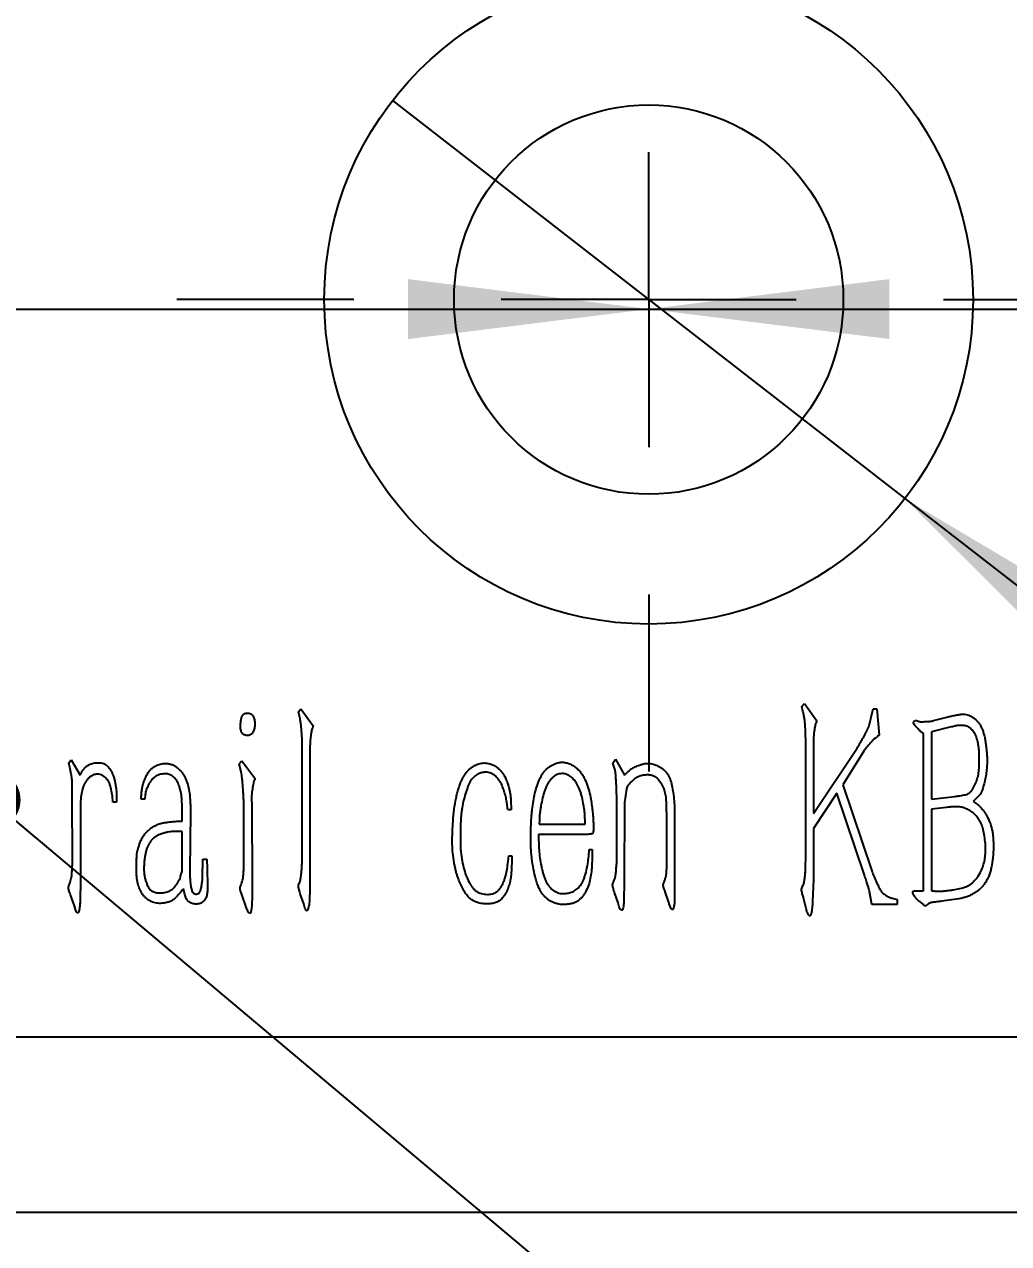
# Model space of a CAD drawing. Header units: millimetres. Extents: x 0 to 210, y 0 to 297.
# Drawn here: x 96.22 to 112.91, y 114.96 to 135.63 of the extents above; entities that cross this region are included whole.
import ezdxf

# ---------------------------------------------------------------- set-up
doc = ezdxf.new("R2010")
doc.units = ezdxf.units.MM
doc.layers.add('图纸格式', color=7, linetype='Continuous')
doc.layers.add('根据设置的颜色创建', color=7, linetype='Continuous', lineweight=25)
doc.styles.add('SLDTEXTSTYLE0', font='TXT', dxfattribs={"width": 0.7, "bigfont": 'bigfont'})
doc.styles.add('SLDTEXTSTYLE5', font='TXT', dxfattribs={"width": 0.7})
doc.dimstyles.new('SLDDIMSTYLE0', dxfattribs={"dimtxt": 3.5, "dimasz": 4.08, "dimexe": 0, "dimexo": 0.0625, "dimgap": 0.875, "dimtad": 2, "dimrnd": 1e-09, "dimzin": 12, "dimdsep": 46, "dimtxsty": 'SLDTEXTSTYLE5', "dimsah": 1, "dimcen": 0.09, "dimadec": 0, "dimazin": 3, "dimtfac": 1, "dimtofl": 0, "dimtmove": 0, "dimatfit": 3, "dimfxl": 0, "dimfrac": 2, "dimtolj": 1, "dimtzin": 12, "dimarcsym": 0})
doc.dimstyles.new('SLDDIMSTYLE2', dxfattribs={"dimtxt": 3.5, "dimasz": 4.08, "dimexe": 0, "dimexo": 0.0625, "dimgap": 0.875, "dimtad": 0, "dimtih": 1, "dimtoh": 1, "dimrnd": 1e-09, "dimzin": 4, "dimdsep": 46, "dimtxsty": 'SLDTEXTSTYLE5', "dimblk1": 'NONE', "dimsah": 1, "dimcen": 0, "dimadec": 0, "dimazin": 1, "dimtfac": 1, "dimtmove": 0, "dimatfit": 3, "dimldrblk": 'NONE', "dimfxl": 0, "dimfrac": 2, "dimtolj": 1, "dimtzin": 12, "dimarcsym": 0})
doc.dimstyles.new('SLDDIMSTYLE4', dxfattribs={"dimtxt": 0.18, "dimasz": 1.016, "dimexe": 0, "dimexo": 0.0625, "dimgap": 0, "dimtad": 0, "dimtih": 1, "dimtoh": 1, "dimdec": 0, "dimrnd": 1e-09, "dimzin": 0, "dimdsep": 46, "dimtxsty": 'Standard', "dimblk1": 'DOT', "dimblk2": 'DOT', "dimsah": 1, "dimcen": 0.09, "dimadec": 0, "dimazin": 0, "dimtfac": 1.016, "dimtdec": 0, "dimtofl": 0, "dimtmove": 0, "dimatfit": 3, "dimldrblk": 'DOT', "dimfxl": 0, "dimfrac": 2, "dimtolj": 1, "dimtzin": 0, "dimarcsym": 0})

# ---------------------------------------------------------------- blocks, each defined once
blk = doc.blocks.new('SW_SYMBOL_HOLE_SPOT')
at = {"layer": '根据设置的颜色创建', "color": 0}
for p, q in [((0, 875), (0, 75)), ((1600, 75), (1600, 875)), ((0, 75), (1600, 75))]:
    blk.add_line(p, q, dxfattribs=at)
blk = doc.blocks.new('SW_SYMBOL_HOLE_DEPTH')
at = {"layer": '根据设置的颜色创建', "color": 0}
for p, q in [((0, 875), (800, 875)), ((400, 875), (400, 75)), ((100, 555), (400, 75)), ((700, 555), (400, 75))]:
    blk.add_line(p, q, dxfattribs=at)
blk = doc.blocks.new('_D_2')
at = {"layer": '根据设置的颜色创建'}
for p, q in [((102.464, 134.338), (111.15, 127.59)), ((111.15, 127.59), (145.79, 100.677)), ((145.79, 100.677), (177.529, 100.677))]:
    blk.add_line(p, q, dxfattribs=at)
blk.add_solid([(111.15, 127.59), (114.061, 124.685), (114.684, 125.488)], dxfattribs=at)
at = {"layer": '根据设置的颜色创建', "xscale": 0.004511737089201878, "yscale": 0.004511737089201878, "zscale": 0.004511737089201878}
for name, p in [('SW_SYMBOL_HOLE_SPOT', (147.865, 96.498)), ('SW_SYMBOL_HOLE_DEPTH', (165.477, 96.498))]:
    blk.add_blockref(name, p, dxfattribs=at)
at = {"layer": '根据设置的颜色创建', "char_height": 3.5, "attachment_point": 1}
for s, insert, style in [('6.60 完全贯穿', (157.404, 105.004), 'SLDTEXTSTYLE0'), ('3X', (147.378, 105.004), 'SLDTEXTSTYLE5'), ('%%c', (151.976, 105.018), 'SLDTEXTSTYLE5'), ('%%c', (155.228, 100.504), 'SLDTEXTSTYLE5'), ('11', (160.655, 100.489), 'SLDTEXTSTYLE5'), ('23.8', (170.688, 100.489), 'SLDTEXTSTYLE5')]:
    blk.add_mtext(s, dxfattribs=dict(at, insert=insert, style=style))
blk = doc.blocks.new('_None')
blk = doc.blocks.new('_D_4')
at = {"layer": '根据设置的颜色创建'}
for p, q in [((131.807, 130.964), (131.807, 128.803)), ((106.807, 130.803), (131.807, 130.803))]:
    blk.add_line(p, q, dxfattribs=at)
for points in [[(106.807, 130.803), (110.887, 130.295), (110.887, 131.311)], [(131.807, 130.803), (127.727, 131.311), (127.727, 130.295)]]:
    blk.add_solid(points, dxfattribs=at)
at = {"layer": '根据设置的颜色创建', "insert": (119.086, 135.315), "char_height": 3.5, "attachment_point": 1, "style": 'SLDTEXTSTYLE5'}
blk.add_mtext('25', dxfattribs=at)
blk = doc.blocks.new('_D_5')
at = {"layer": '根据设置的颜色创建'}
blk.add_line((81.807, 130.803), (106.807, 130.803), dxfattribs=at)
for points in [[(81.807, 130.803), (85.887, 130.295), (85.887, 131.311)], [(106.807, 130.803), (102.727, 131.311), (102.727, 130.295)]]:
    blk.add_solid(points, dxfattribs=at)
at = {"layer": '根据设置的颜色创建', "insert": (91.395, 135.315), "char_height": 3.5, "attachment_point": 1, "style": 'SLDTEXTSTYLE5'}
blk.add_mtext('25', dxfattribs=at)
blk = doc.blocks.new('_Dot')
at = {"color": 0, "linetype": 'ByBlock', "lineweight": -2}
blk.add_line((-0.5, 0), (-1, 0), dxfattribs=at)
at = {"color": 0, "linetype": 'ByBlock', "const_width": 0.5}
blk.add_lwpolyline([(-0.25, 0, 1), (0.25, 0, 1)], format="xyb", close=True, dxfattribs=at)
blk = doc.blocks.new('SW_CENTERMARKSYMBOL_2')
at = {"layer": '图纸格式', "color": 0}
for p, q in [((0, 5), (0, 8)), ((0, 0), (0, 2.5)), ((-5, 0), (-8, 0)), ((0, 0), (-2.5, 0)), ((0, 0), (0, -2.5)), ((0, 0), (2.5, 0)), ((5, 0), (8, 0)), ((0, -5), (0, -8))]:
    blk.add_line(p, q, dxfattribs=at)

msp = doc.modelspace()

# ---------------------------------------------------------------- linework, layer by layer
at = {"color": 7, "linetype": 'Continuous', "lineweight": 25}
for p, q in [((100.868, 123.977), (100.908, 124.028)), ((100.908, 124.028), (101.119, 123.74)), ((109.403, 124.068), (109.449, 124.118)), ((109.423, 123.987), (109.403, 124.068)), ((109.449, 124.118), (109.655, 123.821)), ((110.586, 123.907), (110.611, 124.028)), ((110.611, 124.028), (110.677, 124.028)), ((110.677, 124.028), (110.717, 123.579)), ((100.888, 123.901), (100.868, 123.977)), ((111.635, 123.826), (111.887, 123.891)), ((111.911, 123.715), (111.6, 123.634)), ((111.6, 123.634), (111.6, 122.497)), ((100.933, 121.515), (100.933, 123.413)), ((109.469, 121.52), (109.469, 123.484)), ((109.599, 123.413), (109.599, 122.25)), ((111.468, 120.941), (111.468, 123.605)), ((101.064, 123.347), (101.064, 121.213)), ((109.599, 122.25), (110.339, 123.358)), ((110.456, 123.307), (110.098, 122.739)), ((96.973, 123.111), (97.013, 123.162)), ((96.993, 123.03), (96.973, 123.111)), ((97.013, 123.162), (97.165, 122.904)), ((99.865, 123.091), (99.906, 123.142)), ((99.885, 123.01), (99.865, 123.091)), ((99.906, 123.142), (100.132, 122.849)), ((106.198, 123.106), (106.243, 123.171)), ((106.238, 122.985), (106.198, 123.106)), ((106.243, 123.171), (106.399, 122.9)), ((106.268, 122.497), (106.253, 122.824)), ((97.034, 122.562), (97.034, 122.743)), ((97.784, 122.587), (97.784, 122.446)), ((98.272, 122.572), (98.267, 122.497)), ((106.429, 122.663), (106.399, 122.441)), ((109.997, 122.598), (109.599, 121.998)), ((110.465, 121.208), (109.997, 122.598)), ((110.098, 122.739), (110.591, 121.279)), ((97.039, 121.445), (97.034, 122.562)), ((97.175, 122.441), (97.175, 121.152)), ((97.784, 122.446), (97.723, 122.446)), ((98.267, 122.497), (98.201, 122.497)), ((98.897, 122.124), (98.897, 122.381)), ((99.941, 121.581), (99.941, 122.472)), ((100.076, 122.437), (100.082, 121.022)), ((104.469, 122.481), (104.474, 122.316)), ((106.268, 121.601), (106.268, 122.497)), ((106.399, 122.441), (106.394, 121.092)), ((111.6, 122.497), (111.997, 122.542)), ((112.415, 122.562), (112.31, 122.457)), ((99.038, 122.27), (99.027, 121.284)), ((104.474, 122.316), (104.418, 122.316)), ((107.114, 121.39), (107.114, 122.19)), ((107.245, 122.28), (107.245, 120.786)), ((111.856, 122.356), (111.6, 122.326)), ((111.6, 122.326), (111.6, 120.941)), ((98.806, 122.119), (98.897, 122.124)), ((104.955, 122.139), (104.949, 122.069)), ((104.949, 122.069), (105.729, 122.069)), ((109.599, 121.998), (109.599, 121.128)), ((98.897, 121.273), (98.897, 121.948)), ((105.755, 121.898), (104.94, 121.898)), ((105.79, 121.531), (105.795, 121.641)), ((105.795, 121.641), (105.85, 121.641)), ((99.244, 121.168), (99.249, 121.48)), ((99.249, 121.48), (99.314, 121.48)), ((104.418, 121.405), (104.433, 121.535)), ((104.433, 121.535), (104.489, 121.535)), ((97.175, 121.152), (97.165, 120.735)), ((98.871, 121.188), (98.897, 121.273)), ((99.319, 121.324), (99.329, 121.022)), ((101.064, 121.213), (101.059, 120.881)), ((109.599, 121.128), (109.584, 120.765)), ((98.942, 120.881), (98.917, 120.976)), ((100.082, 121.022), (100.082, 120.841)), ((106.394, 121.092), (106.384, 120.775)), ((107.149, 120.745), (107.089, 120.921)), ((111.323, 120.941), (111.468, 120.941)), ((97.069, 120.689), (97.004, 120.871)), ((99.976, 120.68), (99.915, 120.861)), ((100.958, 120.72), (100.898, 120.891)), ((100.978, 120.654), (100.958, 120.72)), ((106.288, 120.735), (106.228, 120.911)), ((106.308, 120.669), (106.288, 120.735)), ((109.479, 120.639), (109.433, 120.821)), ((110.943, 120.815), (111.019, 120.795)), ((111.019, 120.795), (111.019, 120.709)), ((112.068, 120.806), (111.776, 120.765)), ((97.089, 120.624), (97.069, 120.689)), ((111.019, 120.709), (110.591, 120.709)), ((137.282, 118.461), (76.332, 118.461)), ((137.282, 115.489), (76.332, 115.489))]:
    msp.add_line(p, q, dxfattribs=at)
for radius in [5.5, 3.3]:
    msp.add_circle((106.807, 130.964), radius, dxfattribs=at)
for points, knots in [([(99.885, 123.735), (99.886, 123.748), (99.888, 123.777), (99.892, 123.825), (99.903, 123.876), (99.922, 123.915), (99.943, 123.94), (99.965, 123.951), (99.99, 123.956), (100.019, 123.955), (100.047, 123.949), (100.073, 123.935), (100.093, 123.913), (100.112, 123.876), (100.129, 123.821), (100.131, 123.774), (100.132, 123.75)], [0, 0, 0, 0, 0.06777, 0.160259, 0.260352, 0.351112, 0.393251, 0.436228, 0.481869, 0.534653, 0.588806, 0.640325, 0.691039, 0.746758, 0.868316, 1, 1, 1, 1]), ([(100.933, 123.413), (100.932, 123.445), (100.932, 123.511), (100.925, 123.61), (100.918, 123.705), (100.908, 123.785), (100.899, 123.849), (100.891, 123.886), (100.888, 123.901)], [0, 0, 0, 0, 0.194321, 0.405664, 0.606727, 0.770342, 0.900868, 1, 1, 1, 1]), ([(109.469, 123.484), (109.469, 123.498), (109.469, 123.527), (109.467, 123.574), (109.466, 123.627), (109.464, 123.684), (109.461, 123.74), (109.457, 123.791), (109.454, 123.833), (109.447, 123.877), (109.437, 123.928), (109.428, 123.967), (109.423, 123.987)], [0, 0, 0, 0, 0.080932, 0.173684, 0.278201, 0.396004, 0.512402, 0.611266, 0.693998, 0.761012, 0.879337, 1, 1, 1, 1]), ([(109.655, 123.821), (109.649, 123.805), (109.638, 123.776), (109.628, 123.74), (109.623, 123.711), (109.618, 123.685), (109.614, 123.652), (109.606, 123.597), (109.6, 123.516), (109.6, 123.449), (109.599, 123.413)], [0, 0, 0, 0, 0.1259295, 0.2229568, 0.2706607, 0.3364185, 0.4164293, 0.5127514, 0.73869, 1, 1, 1, 1]), ([(110.339, 123.358), (110.344, 123.365), (110.355, 123.384), (110.376, 123.418), (110.403, 123.465), (110.435, 123.522), (110.469, 123.581), (110.498, 123.636), (110.52, 123.685), (110.544, 123.74), (110.567, 123.813), (110.579, 123.874), (110.586, 123.907)], [0, 0, 0, 0, 0.042008, 0.108286, 0.19759, 0.312234, 0.4307, 0.53474, 0.621733, 0.69397, 0.834868, 1, 1, 1, 1]), ([(111.468, 123.605), (111.456, 123.614), (111.434, 123.631), (111.401, 123.657), (111.37, 123.691), (111.341, 123.722), (111.318, 123.751), (111.306, 123.77), (111.298, 123.785), (111.299, 123.801), (111.308, 123.812), (111.316, 123.828), (111.338, 123.832), (111.363, 123.823), (111.389, 123.815), (111.41, 123.808), (111.428, 123.807), (111.45, 123.807), (111.481, 123.809), (111.519, 123.81), (111.557, 123.813), (111.59, 123.817), (111.616, 123.819), (111.629, 123.824), (111.635, 123.826)], [0, 0, 0, 0, 0.074892, 0.135823, 0.203297, 0.29738, 0.344731, 0.381603, 0.407619, 0.424571, 0.453204, 0.477359, 0.504901, 0.553242, 0.605191, 0.63888, 0.658242, 0.693268, 0.744052, 0.809317, 0.877125, 0.93061, 0.972116, 1, 1, 1, 1]), ([(111.887, 123.891), (111.894, 123.893), (111.911, 123.898), (111.94, 123.903), (111.974, 123.911), (112.012, 123.919), (112.05, 123.927), (112.085, 123.932), (112.113, 123.936), (112.13, 123.936), (112.138, 123.937)], [0, 0, 0, 0, 0.093331, 0.206535, 0.343764, 0.50156, 0.662211, 0.797852, 0.909583, 1, 1, 1, 1]), ([(112.138, 123.937), (112.155, 123.935), (112.187, 123.931), (112.236, 123.918), (112.282, 123.895), (112.326, 123.867), (112.366, 123.83), (112.402, 123.789), (112.433, 123.741), (112.46, 123.686), (112.482, 123.626), (112.501, 123.559), (112.515, 123.484), (112.526, 123.405), (112.535, 123.326), (112.541, 123.251), (112.545, 123.182), (112.546, 123.137), (112.546, 123.116)], [0, 0, 0, 0, 0.049256, 0.098418, 0.148363, 0.200662, 0.254088, 0.308069, 0.364675, 0.423874, 0.487746, 0.556106, 0.631517, 0.71225, 0.793339, 0.868259, 0.937128, 1, 1, 1, 1]), ([(99.996, 123.574), (99.987, 123.575), (99.97, 123.576), (99.947, 123.584), (99.927, 123.599), (99.906, 123.627), (99.888, 123.673), (99.886, 123.714), (99.885, 123.735)], [0, 0, 0, 0, 0.119936, 0.228723, 0.33563, 0.452085, 0.705606, 1, 1, 1, 1]), ([(100.132, 123.75), (100.128, 123.727), (100.12, 123.682), (100.098, 123.632), (100.076, 123.598), (100.053, 123.583), (100.026, 123.573), (100.006, 123.574), (99.996, 123.574)], [0, 0, 0, 0, 0.285688, 0.543985, 0.659912, 0.76571, 0.87683, 1, 1, 1, 1]), ([(101.119, 123.74), (101.113, 123.725), (101.103, 123.699), (101.092, 123.665), (101.087, 123.638), (101.082, 123.612), (101.079, 123.579), (101.071, 123.524), (101.065, 123.446), (101.064, 123.381), (101.064, 123.347)], [0, 0, 0, 0, 0.121741, 0.215112, 0.262722, 0.327195, 0.411973, 0.513657, 0.745969, 1, 1, 1, 1]), ([(112.41, 123.292), (112.409, 123.315), (112.405, 123.357), (112.396, 123.418), (112.386, 123.472), (112.369, 123.534), (112.342, 123.603), (112.3, 123.66), (112.262, 123.696), (112.232, 123.718), (112.201, 123.732), (112.159, 123.742), (112.11, 123.747), (112.063, 123.745), (112.026, 123.738), (111.993, 123.732), (111.954, 123.723), (111.926, 123.718), (111.911, 123.715)], [0, 0, 0, 0, 0.083614, 0.159389, 0.228174, 0.288559, 0.398042, 0.501322, 0.549761, 0.59419, 0.636849, 0.677922, 0.753244, 0.818127, 0.851901, 0.893286, 0.943377, 1, 1, 1, 1]), ([(110.717, 123.579), (110.705, 123.571), (110.68, 123.555), (110.651, 123.533), (110.627, 123.513), (110.608, 123.491), (110.583, 123.465), (110.547, 123.425), (110.502, 123.373), (110.47, 123.328), (110.456, 123.307)], [0, 0, 0, 0, 0.12023, 0.229301, 0.289087, 0.365384, 0.459741, 0.57084, 0.796371, 1, 1, 1, 1]), ([(111.997, 122.542), (112.018, 122.545), (112.056, 122.55), (112.109, 122.557), (112.154, 122.566), (112.193, 122.573), (112.227, 122.587), (112.257, 122.611), (112.285, 122.642), (112.319, 122.695), (112.356, 122.77), (112.387, 122.867), (112.407, 122.969), (112.411, 123.076), (112.41, 123.184), (112.41, 123.256), (112.41, 123.292)], [0, 0, 0, 0, 0.062413, 0.117358, 0.163375, 0.201259, 0.236424, 0.274143, 0.315804, 0.363718, 0.465603, 0.567228, 0.67168, 0.780477, 0.89137, 1, 1, 1, 1]), ([(97.034, 122.743), (97.033, 122.769), (97.031, 122.822), (97.019, 122.9), (97.007, 122.97), (96.997, 123.012), (96.993, 123.03)], [0, 0, 0, 0, 0.267315, 0.549796, 0.808133, 1, 1, 1, 1]), ([(97.165, 122.904), (97.175, 122.922), (97.195, 122.957), (97.228, 123.006), (97.27, 123.049), (97.314, 123.077), (97.356, 123.095), (97.395, 123.106), (97.44, 123.111), (97.49, 123.115), (97.543, 123.11), (97.593, 123.087), (97.64, 123.048), (97.665, 123.014), (97.678, 122.995)], [0, 0, 0, 0, 0.095544, 0.186159, 0.277069, 0.373452, 0.427442, 0.489814, 0.559922, 0.638816, 0.720419, 0.803915, 0.895267, 1, 1, 1, 1]), ([(97.678, 122.995), (97.686, 122.982), (97.704, 122.954), (97.724, 122.905), (97.743, 122.851), (97.757, 122.791), (97.768, 122.732), (97.777, 122.678), (97.783, 122.631), (97.784, 122.601), (97.784, 122.587)], [0, 0, 0, 0, 0.111437, 0.233776, 0.368908, 0.516722, 0.663035, 0.790866, 0.903616, 1, 1, 1, 1]), ([(98.201, 122.497), (98.203, 122.524), (98.207, 122.574), (98.213, 122.647), (98.225, 122.718), (98.246, 122.791), (98.278, 122.869), (98.314, 122.933), (98.349, 122.983), (98.382, 123.016), (98.419, 123.045), (98.474, 123.073), (98.548, 123.099), (98.61, 123.101), (98.64, 123.101)], [0, 0, 0, 0, 0.096151, 0.17999, 0.262024, 0.352515, 0.451274, 0.558982, 0.614924, 0.670171, 0.724685, 0.78109, 0.892273, 1, 1, 1, 1]), ([(98.64, 123.101), (98.66, 123.098), (98.698, 123.091), (98.753, 123.07), (98.803, 123.04), (98.847, 123), (98.887, 122.957), (98.921, 122.909), (98.95, 122.857), (98.98, 122.783), (99.008, 122.687), (99.024, 122.588), (99.03, 122.504), (99.035, 122.433), (99.037, 122.354), (99.037, 122.299), (99.038, 122.27)], [0, 0, 0, 0, 0.058878, 0.116003, 0.17307, 0.231781, 0.290923, 0.349204, 0.407451, 0.466778, 0.585416, 0.703091, 0.76542, 0.835807, 0.914221, 1, 1, 1, 1]), ([(99.941, 122.472), (99.94, 122.481), (99.94, 122.506), (99.938, 122.551), (99.933, 122.613), (99.928, 122.686), (99.922, 122.759), (99.918, 122.822), (99.912, 122.867), (99.907, 122.909), (99.898, 122.955), (99.89, 122.99), (99.885, 123.01)], [0, 0, 0, 0, 0.052292, 0.136306, 0.250781, 0.395541, 0.541772, 0.656354, 0.742184, 0.796273, 0.887199, 1, 1, 1, 1]), ([(103.487, 122.069), (103.491, 122.138), (103.5, 122.271), (103.525, 122.433), (103.55, 122.553), (103.57, 122.634), (103.592, 122.705), (103.616, 122.77), (103.642, 122.827), (103.67, 122.878), (103.699, 122.924), (103.73, 122.965), (103.763, 123.001), (103.8, 123.032), (103.839, 123.058), (103.882, 123.079), (103.927, 123.095), (103.973, 123.106), (104.022, 123.109), (104.054, 123.107), (104.071, 123.106)], [0, 0, 0, 0, 0.155194, 0.30198, 0.370384, 0.433009, 0.489589, 0.540681, 0.587751, 0.631795, 0.672524, 0.710665, 0.747678, 0.78319, 0.818919, 0.854644, 0.890404, 0.92616, 0.962834, 1, 1, 1, 1]), ([(104.071, 123.106), (104.086, 123.101), (104.121, 123.092), (104.167, 123.075), (104.207, 123.054), (104.241, 123.031), (104.274, 123.001), (104.309, 122.964), (104.343, 122.919), (104.375, 122.865), (104.401, 122.801), (104.424, 122.731), (104.444, 122.66), (104.458, 122.595), (104.467, 122.536), (104.468, 122.499), (104.469, 122.481)], [0, 0, 0, 0, 0.060338, 0.136364, 0.181506, 0.231278, 0.288868, 0.351682, 0.421777, 0.499681, 0.585954, 0.681713, 0.776717, 0.860858, 0.935404, 1, 1, 1, 1]), ([(104.808, 121.953), (104.81, 121.988), (104.812, 122.053), (104.816, 122.148), (104.823, 122.235), (104.832, 122.341), (104.85, 122.461), (104.876, 122.597), (104.915, 122.725), (104.955, 122.829), (104.996, 122.907), (105.031, 122.959), (105.07, 123.003), (105.114, 123.038), (105.158, 123.066), (105.202, 123.089), (105.244, 123.107), (105.273, 123.113), (105.286, 123.116)], [0, 0, 0, 0, 0.075818, 0.146134, 0.211033, 0.271018, 0.381064, 0.480958, 0.578429, 0.679177, 0.728658, 0.774831, 0.817912, 0.859199, 0.898477, 0.935337, 0.968612, 1, 1, 1, 1]), ([(105.286, 123.116), (105.307, 123.119), (105.347, 123.123), (105.408, 123.115), (105.468, 123.095), (105.527, 123.064), (105.582, 123.024), (105.633, 122.978), (105.675, 122.923), (105.722, 122.841), (105.769, 122.733), (105.806, 122.599), (105.831, 122.472), (105.848, 122.359), (105.858, 122.261), (105.866, 122.174), (105.869, 122.093), (105.871, 122.028), (105.87, 121.98), (105.869, 121.951), (105.864, 121.931), (105.859, 121.914), (105.844, 121.906), (105.823, 121.901), (105.792, 121.899), (105.768, 121.898), (105.755, 121.898)], [0, 0, 0, 0, 0.037801, 0.075322, 0.114471, 0.156308, 0.199319, 0.241463, 0.284567, 0.328386, 0.41718, 0.505719, 0.587865, 0.65895, 0.719802, 0.772559, 0.821481, 0.871287, 0.894097, 0.911837, 0.925164, 0.93372, 0.94211, 0.955216, 0.974851, 1, 1, 1, 1]), ([(106.253, 122.824), (106.252, 122.844), (106.25, 122.881), (106.248, 122.928), (106.244, 122.961), (106.24, 122.978), (106.238, 122.985)], [0, 0, 0, 0, 0.377785, 0.672866, 0.877212, 1, 1, 1, 1]), ([(106.399, 122.9), (106.414, 122.916), (106.442, 122.946), (106.487, 122.99), (106.544, 123.028), (106.613, 123.059), (106.685, 123.086), (106.734, 123.097), (106.756, 123.101)], [0, 0, 0, 0, 0.154888, 0.295971, 0.449554, 0.640679, 0.837201, 1, 1, 1, 1]), ([(106.756, 123.101), (106.783, 123.101), (106.841, 123.1), (106.912, 123.078), (106.97, 123.056), (107.011, 123.034), (107.048, 123.006), (107.082, 122.976), (107.112, 122.94), (107.138, 122.901), (107.16, 122.857), (107.185, 122.79), (107.209, 122.693), (107.229, 122.566), (107.243, 122.426), (107.244, 122.33), (107.245, 122.28)], [0, 0, 0, 0, 0.073589, 0.158204, 0.202578, 0.245597, 0.287349, 0.329151, 0.37153, 0.415142, 0.45967, 0.50749, 0.612586, 0.732925, 0.863292, 1, 1, 1, 1]), ([(112.546, 123.116), (112.544, 123.082), (112.54, 123.014), (112.527, 122.911), (112.507, 122.805), (112.485, 122.717), (112.464, 122.651), (112.448, 122.612), (112.433, 122.582), (112.42, 122.568), (112.415, 122.562)], [0, 0, 0, 0, 0.176542, 0.356548, 0.542164, 0.737474, 0.828769, 0.901371, 0.958714, 1, 1, 1, 1]), ([(97.447, 122.92), (97.433, 122.917), (97.404, 122.912), (97.364, 122.893), (97.326, 122.867), (97.292, 122.831), (97.26, 122.791), (97.234, 122.744), (97.214, 122.692), (97.195, 122.621), (97.18, 122.537), (97.176, 122.471), (97.175, 122.441)], [0, 0, 0, 0, 0.07185, 0.144565, 0.220844, 0.303916, 0.390406, 0.479388, 0.570829, 0.668169, 0.849602, 1, 1, 1, 1]), ([(97.723, 122.446), (97.719, 122.49), (97.712, 122.571), (97.694, 122.67), (97.674, 122.741), (97.654, 122.788), (97.628, 122.828), (97.597, 122.862), (97.562, 122.889), (97.526, 122.91), (97.486, 122.919), (97.46, 122.92), (97.447, 122.92)], [0, 0, 0, 0, 0.213409, 0.405564, 0.493655, 0.576576, 0.654457, 0.730838, 0.803433, 0.870371, 0.934907, 1, 1, 1, 1]), ([(98.58, 122.924), (98.564, 122.922), (98.534, 122.919), (98.491, 122.905), (98.452, 122.885), (98.417, 122.86), (98.386, 122.829), (98.358, 122.794), (98.333, 122.754), (98.313, 122.711), (98.295, 122.67), (98.283, 122.632), (98.274, 122.601), (98.273, 122.581), (98.272, 122.572)], [0, 0, 0, 0, 0.092694, 0.180921, 0.265415, 0.351035, 0.43558, 0.524789, 0.616941, 0.713976, 0.806623, 0.88411, 0.949621, 1, 1, 1, 1]), ([(98.897, 122.381), (98.895, 122.422), (98.893, 122.502), (98.879, 122.6), (98.861, 122.673), (98.847, 122.722), (98.829, 122.765), (98.809, 122.803), (98.787, 122.836), (98.763, 122.864), (98.736, 122.886), (98.699, 122.908), (98.646, 122.925), (98.602, 122.925), (98.58, 122.924)], [0, 0, 0, 0, 0.17351, 0.339135, 0.416839, 0.489274, 0.554234, 0.614846, 0.670781, 0.722162, 0.769903, 0.816023, 0.905376, 1, 1, 1, 1]), ([(100.132, 122.849), (100.126, 122.833), (100.115, 122.803), (100.105, 122.765), (100.1, 122.736), (100.094, 122.71), (100.09, 122.678), (100.083, 122.641), (100.078, 122.598), (100.075, 122.549), (100.074, 122.495), (100.076, 122.457), (100.076, 122.437)], [0, 0, 0, 0, 0.126153, 0.227225, 0.276126, 0.339691, 0.417277, 0.507453, 0.611493, 0.727469, 0.857485, 1, 1, 1, 1]), ([(104.066, 122.95), (104.052, 122.95), (104.025, 122.951), (103.985, 122.945), (103.947, 122.936), (103.901, 122.915), (103.848, 122.879), (103.805, 122.829), (103.775, 122.78), (103.753, 122.735), (103.731, 122.682), (103.702, 122.599), (103.671, 122.488), (103.645, 122.37), (103.63, 122.268), (103.623, 122.18), (103.618, 122.081), (103.615, 121.977), (103.614, 121.875), (103.615, 121.784), (103.615, 121.71), (103.617, 121.666), (103.618, 121.646)], [0, 0, 0, 0, 0.027598, 0.053944, 0.079404, 0.104773, 0.154393, 0.205715, 0.234029, 0.267088, 0.305527, 0.348391, 0.440116, 0.535321, 0.586616, 0.64502, 0.710163, 0.782141, 0.852615, 0.912248, 0.961532, 1, 1, 1, 1]), ([(104.418, 122.316), (104.415, 122.346), (104.408, 122.403), (104.394, 122.491), (104.372, 122.582), (104.341, 122.679), (104.301, 122.776), (104.25, 122.847), (104.203, 122.894), (104.162, 122.922), (104.116, 122.941), (104.083, 122.947), (104.066, 122.95)], [0, 0, 0, 0, 0.1149325, 0.2247332, 0.3418775, 0.4767304, 0.6152776, 0.7458301, 0.8088483, 0.8710378, 0.9342088, 1, 1, 1, 1]), ([(105.337, 122.93), (105.321, 122.928), (105.29, 122.924), (105.244, 122.908), (105.202, 122.881), (105.162, 122.847), (105.126, 122.805), (105.093, 122.757), (105.066, 122.703), (105.036, 122.623), (105.007, 122.515), (104.982, 122.404), (104.969, 122.315), (104.96, 122.252), (104.956, 122.194), (104.955, 122.157), (104.955, 122.139)], [0, 0, 0, 0, 0.050171, 0.099428, 0.152037, 0.20783, 0.266356, 0.326349, 0.390018, 0.456483, 0.596391, 0.743557, 0.815973, 0.882605, 0.944135, 1, 1, 1, 1]), ([(105.729, 122.069), (105.729, 122.103), (105.728, 122.174), (105.72, 122.283), (105.704, 122.402), (105.682, 122.506), (105.661, 122.59), (105.642, 122.648), (105.62, 122.699), (105.59, 122.758), (105.547, 122.821), (105.493, 122.871), (105.447, 122.902), (105.412, 122.918), (105.375, 122.928), (105.35, 122.929), (105.337, 122.93)], [0, 0, 0, 0, 0.100154, 0.205666, 0.320598, 0.449523, 0.514818, 0.573559, 0.627866, 0.676869, 0.766448, 0.849622, 0.88947, 0.926821, 0.963605, 1, 1, 1, 1]), ([(106.751, 122.904), (106.73, 122.902), (106.688, 122.898), (106.629, 122.875), (106.572, 122.845), (106.525, 122.803), (106.484, 122.762), (106.455, 122.724), (106.434, 122.692), (106.431, 122.672), (106.429, 122.663)], [0, 0, 0, 0, 0.1507256, 0.2959912, 0.4442815, 0.5973435, 0.7386637, 0.8522756, 0.9370677, 1, 1, 1, 1]), ([(107.114, 122.19), (107.113, 122.222), (107.111, 122.281), (107.111, 122.36), (107.108, 122.421), (107.106, 122.483), (107.099, 122.555), (107.082, 122.629), (107.06, 122.692), (107.037, 122.741), (107.006, 122.786), (106.972, 122.83), (106.929, 122.868), (106.876, 122.894), (106.816, 122.906), (106.773, 122.905), (106.751, 122.904)], [0, 0, 0, 0, 0.10634, 0.193041, 0.260144, 0.308421, 0.394759, 0.499697, 0.556854, 0.615009, 0.674663, 0.736863, 0.798955, 0.861129, 0.927212, 1, 1, 1, 1]), ([(112.515, 121.742), (112.511, 121.784), (112.504, 121.864), (112.481, 121.979), (112.447, 122.083), (112.393, 122.173), (112.328, 122.248), (112.253, 122.304), (112.175, 122.342), (112.109, 122.361), (112.052, 122.365), (111.998, 122.366), (111.931, 122.362), (111.883, 122.358), (111.856, 122.356)], [0, 0, 0, 0, 0.119844, 0.2305, 0.333399, 0.431263, 0.525685, 0.615282, 0.698026, 0.769895, 0.809042, 0.860792, 0.923942, 1, 1, 1, 1]), ([(112.31, 122.457), (112.332, 122.441), (112.373, 122.413), (112.42, 122.374), (112.453, 122.341), (112.478, 122.307), (112.506, 122.267), (112.545, 122.201), (112.593, 122.107), (112.623, 122.001), (112.641, 121.908), (112.648, 121.828), (112.653, 121.74), (112.652, 121.678), (112.652, 121.646)], [0, 0, 0, 0, 0.089182, 0.161357, 0.197336, 0.24224, 0.295102, 0.357425, 0.49214, 0.635468, 0.71355, 0.800413, 0.895826, 1, 1, 1, 1]), ([(98.131, 121.571), (98.134, 121.588), (98.141, 121.624), (98.156, 121.679), (98.176, 121.736), (98.198, 121.795), (98.228, 121.854), (98.265, 121.908), (98.311, 121.956), (98.362, 121.999), (98.418, 122.035), (98.476, 122.064), (98.537, 122.086), (98.598, 122.097), (98.657, 122.105), (98.712, 122.112), (98.761, 122.116), (98.791, 122.118), (98.806, 122.119)], [0, 0, 0, 0, 0.054272, 0.113523, 0.17561, 0.242927, 0.311372, 0.379128, 0.446936, 0.516609, 0.586505, 0.653569, 0.719083, 0.78457, 0.847754, 0.904607, 0.955062, 1, 1, 1, 1]), ([(104.087, 120.72), (104.054, 120.72), (103.988, 120.721), (103.908, 120.74), (103.849, 120.765), (103.809, 120.787), (103.773, 120.814), (103.732, 120.856), (103.688, 120.918), (103.64, 121.002), (103.599, 121.097), (103.567, 121.182), (103.544, 121.256), (103.529, 121.319), (103.514, 121.388), (103.497, 121.488), (103.481, 121.617), (103.476, 121.77), (103.478, 121.921), (103.484, 122.02), (103.487, 122.069)], [0, 0, 0, 0, 0.059534, 0.118873, 0.147743, 0.175183, 0.201585, 0.22771, 0.281507, 0.340018, 0.402737, 0.468602, 0.503946, 0.543395, 0.585721, 0.632387, 0.727671, 0.820105, 0.910677, 1, 1, 1, 1]), ([(105.398, 120.709), (105.379, 120.709), (105.341, 120.708), (105.282, 120.713), (105.217, 120.732), (105.161, 120.756), (105.112, 120.783), (105.077, 120.813), (105.04, 120.846), (105.006, 120.886), (104.972, 120.935), (104.944, 120.995), (104.916, 121.063), (104.885, 121.169), (104.853, 121.311), (104.828, 121.458), (104.815, 121.585), (104.809, 121.695), (104.807, 121.819), (104.808, 121.907), (104.808, 121.953)], [0, 0, 0, 0, 0.036151, 0.073462, 0.115438, 0.165307, 0.193166, 0.222672, 0.254384, 0.288208, 0.32564, 0.368103, 0.415896, 0.469262, 0.58255, 0.696887, 0.758896, 0.82985, 0.910352, 1, 1, 1, 1]), ([(98.897, 121.948), (98.871, 121.948), (98.819, 121.948), (98.753, 121.946), (98.696, 121.943), (98.649, 121.934), (98.598, 121.922), (98.544, 121.906), (98.49, 121.885), (98.442, 121.859), (98.401, 121.826), (98.367, 121.788), (98.339, 121.745), (98.314, 121.699), (98.294, 121.649), (98.279, 121.595), (98.267, 121.537), (98.257, 121.474), (98.252, 121.407), (98.248, 121.337), (98.25, 121.267), (98.256, 121.202), (98.269, 121.142), (98.281, 121.105), (98.287, 121.088)], [0, 0, 0, 0, 0.059119, 0.119982, 0.152778, 0.189483, 0.230136, 0.275161, 0.320244, 0.361608, 0.402034, 0.440642, 0.479961, 0.519496, 0.560956, 0.604002, 0.64914, 0.697925, 0.749784, 0.804931, 0.859468, 0.910239, 0.956619, 1, 1, 1, 1]), ([(104.94, 121.898), (104.94, 121.852), (104.941, 121.764), (104.946, 121.632), (104.961, 121.496), (104.982, 121.378), (105.003, 121.281), (105.024, 121.212), (105.045, 121.15), (105.068, 121.093), (105.097, 121.043), (105.13, 120.999), (105.169, 120.963), (105.213, 120.933), (105.259, 120.91), (105.308, 120.897), (105.358, 120.891), (105.391, 120.894), (105.407, 120.896)], [0, 0, 0, 0, 0.110128, 0.213106, 0.319622, 0.4412, 0.502942, 0.560634, 0.614105, 0.66317, 0.708994, 0.752322, 0.795313, 0.837707, 0.879693, 0.920276, 0.959614, 1, 1, 1, 1]), ([(98.554, 120.73), (98.539, 120.729), (98.507, 120.727), (98.46, 120.732), (98.414, 120.742), (98.37, 120.759), (98.328, 120.781), (98.29, 120.81), (98.255, 120.843), (98.216, 120.894), (98.176, 120.966), (98.149, 121.047), (98.134, 121.118), (98.127, 121.177), (98.121, 121.243), (98.121, 121.314), (98.121, 121.385), (98.124, 121.452), (98.126, 121.513), (98.13, 121.552), (98.131, 121.571)], [0, 0, 0, 0, 0.043197, 0.086568, 0.129459, 0.173496, 0.217035, 0.260621, 0.303277, 0.347696, 0.437891, 0.53065, 0.581053, 0.636306, 0.696804, 0.763295, 0.83046, 0.892173, 0.948437, 1, 1, 1, 1]), ([(99.88, 120.997), (99.881, 121.002), (99.884, 121.019), (99.897, 121.047), (99.909, 121.082), (99.921, 121.121), (99.93, 121.166), (99.936, 121.215), (99.939, 121.264), (99.941, 121.299), (99.941, 121.323), (99.941, 121.341), (99.941, 121.366), (99.941, 121.396), (99.941, 121.433), (99.941, 121.477), (99.941, 121.527), (99.941, 121.562), (99.941, 121.581)], [0, 0, 0, 0, 0.029663, 0.084682, 0.15284, 0.218626, 0.293268, 0.382211, 0.470653, 0.540012, 0.560176, 0.591682, 0.63327, 0.68494, 0.747952, 0.821046, 0.905482, 1, 1, 1, 1]), ([(103.618, 121.646), (103.624, 121.592), (103.635, 121.487), (103.665, 121.339), (103.706, 121.207), (103.749, 121.107), (103.789, 121.036), (103.822, 120.993), (103.855, 120.956), (103.892, 120.928), (103.93, 120.907), (103.973, 120.892), (104.019, 120.883), (104.05, 120.882), (104.066, 120.881)], [0, 0, 0, 0, 0.169453, 0.323825, 0.465429, 0.598139, 0.659387, 0.714834, 0.765361, 0.811902, 0.856582, 0.902247, 0.949989, 1, 1, 1, 1]), ([(105.85, 121.641), (105.85, 121.601), (105.849, 121.524), (105.846, 121.409), (105.839, 121.294), (105.824, 121.177), (105.8, 121.058), (105.76, 120.964), (105.722, 120.894), (105.69, 120.848), (105.654, 120.809), (105.615, 120.774), (105.57, 120.746), (105.518, 120.727), (105.46, 120.714), (105.419, 120.711), (105.398, 120.709)], [0, 0, 0, 0, 0.102437, 0.200409, 0.297896, 0.401132, 0.506153, 0.611905, 0.663525, 0.711604, 0.757668, 0.801968, 0.846493, 0.892791, 0.944359, 1, 1, 1, 1]), ([(106.228, 120.911), (106.223, 120.927), (106.214, 120.955), (106.203, 120.992), (106.197, 121.019), (106.193, 121.043), (106.203, 121.071), (106.215, 121.105), (106.23, 121.139), (106.239, 121.166), (106.245, 121.186), (106.247, 121.207), (106.25, 121.233), (106.254, 121.275), (106.258, 121.327), (106.262, 121.381), (106.266, 121.427), (106.266, 121.474), (106.268, 121.533), (106.268, 121.577), (106.268, 121.601)], [0, 0, 0, 0, 0.071066, 0.126098, 0.165183, 0.188597, 0.229986, 0.286308, 0.344764, 0.386329, 0.407152, 0.436081, 0.473418, 0.519188, 0.614864, 0.698835, 0.747692, 0.814497, 0.898253, 1, 1, 1, 1]), ([(111.6, 120.941), (111.621, 120.94), (111.661, 120.937), (111.715, 120.934), (111.758, 120.934), (111.793, 120.936), (111.827, 120.941), (111.867, 120.944), (111.915, 120.952), (111.989, 120.96), (112.081, 120.978), (112.169, 121.001), (112.233, 121.029), (112.277, 121.059), (112.319, 121.097), (112.37, 121.158), (112.426, 121.238), (112.471, 121.342), (112.502, 121.443), (112.515, 121.545), (112.519, 121.644), (112.517, 121.709), (112.515, 121.742)], [0, 0, 0, 0, 0.044908, 0.082532, 0.111885, 0.134052, 0.155322, 0.183301, 0.216583, 0.256568, 0.337772, 0.410135, 0.444699, 0.48112, 0.51978, 0.561783, 0.645622, 0.72191, 0.794272, 0.864477, 0.933037, 1, 1, 1, 1]), ([(112.652, 121.646), (112.651, 121.616), (112.648, 121.557), (112.64, 121.471), (112.627, 121.389), (112.612, 121.313), (112.592, 121.241), (112.568, 121.176), (112.538, 121.116), (112.504, 121.062), (112.465, 121.013), (112.421, 120.969), (112.373, 120.93), (112.319, 120.895), (112.262, 120.864), (112.201, 120.84), (112.136, 120.819), (112.091, 120.81), (112.068, 120.806)], [0, 0, 0, 0, 0.080699, 0.157022, 0.229906, 0.299354, 0.364604, 0.426696, 0.484902, 0.54135, 0.596344, 0.650535, 0.705944, 0.762198, 0.819832, 0.877616, 0.937799, 1, 1, 1, 1]), ([(97.004, 120.871), (96.998, 120.886), (96.989, 120.912), (96.978, 120.948), (96.972, 120.974), (96.969, 120.997), (96.976, 121.022), (96.986, 121.054), (96.999, 121.091), (97.011, 121.132), (97.022, 121.172), (97.026, 121.205), (97.028, 121.233), (97.029, 121.261), (97.032, 121.296), (97.033, 121.336), (97.036, 121.375), (97.037, 121.407), (97.039, 121.429), (97.039, 121.441), (97.039, 121.445)], [0, 0, 0, 0, 0.081948, 0.14546, 0.189828, 0.217888, 0.263227, 0.32067, 0.388956, 0.464512, 0.539067, 0.600514, 0.634904, 0.681972, 0.743062, 0.815566, 0.886802, 0.941481, 0.978406, 1, 1, 1, 1]), ([(99.314, 121.48), (99.315, 121.463), (99.317, 121.433), (99.318, 121.39), (99.32, 121.355), (99.32, 121.333), (99.319, 121.324)], [0, 0, 0, 0, 0.3158966, 0.5886026, 0.8183078, 1, 1, 1, 1]), ([(100.898, 120.891), (100.893, 120.907), (100.886, 120.935), (100.875, 120.971), (100.871, 120.996), (100.866, 121.017), (100.872, 121.041), (100.883, 121.071), (100.897, 121.106), (100.905, 121.143), (100.912, 121.183), (100.918, 121.23), (100.924, 121.289), (100.927, 121.361), (100.931, 121.438), (100.932, 121.49), (100.933, 121.515)], [0, 0, 0, 0, 0.077782, 0.136194, 0.176968, 0.199562, 0.236445, 0.291049, 0.353469, 0.411585, 0.472416, 0.543516, 0.634333, 0.75435, 0.88369, 1, 1, 1, 1]), ([(104.066, 120.881), (104.082, 120.881), (104.11, 120.88), (104.151, 120.886), (104.187, 120.897), (104.227, 120.921), (104.268, 120.959), (104.303, 121.003), (104.326, 121.044), (104.343, 121.082), (104.361, 121.125), (104.383, 121.192), (104.406, 121.286), (104.414, 121.364), (104.418, 121.405)], [0, 0, 0, 0, 0.064874, 0.12293, 0.175731, 0.224802, 0.319746, 0.412929, 0.464374, 0.522906, 0.589262, 0.66325, 0.826271, 1, 1, 1, 1]), ([(104.489, 121.535), (104.488, 121.496), (104.485, 121.424), (104.481, 121.322), (104.477, 121.229), (104.465, 121.14), (104.447, 121.054), (104.42, 120.972), (104.387, 120.897), (104.343, 120.833), (104.291, 120.781), (104.23, 120.745), (104.161, 120.723), (104.112, 120.721), (104.087, 120.72)], [0, 0, 0, 0, 0.114373, 0.212612, 0.300675, 0.389367, 0.475586, 0.561076, 0.641717, 0.718124, 0.788585, 0.85593, 0.924983, 1, 1, 1, 1]), ([(105.407, 120.896), (105.431, 120.9), (105.48, 120.907), (105.548, 120.94), (105.611, 120.987), (105.656, 121.039), (105.687, 121.09), (105.708, 121.138), (105.727, 121.195), (105.752, 121.282), (105.775, 121.394), (105.785, 121.486), (105.79, 121.531)], [0, 0, 0, 0, 0.0885102, 0.1818497, 0.2787576, 0.378865, 0.4347387, 0.4995874, 0.5737214, 0.6581534, 0.8335519, 1, 1, 1, 1]), ([(107.089, 120.921), (107.083, 120.937), (107.073, 120.965), (107.061, 121.001), (107.054, 121.026), (107.052, 121.047), (107.061, 121.065), (107.069, 121.091), (107.082, 121.128), (107.095, 121.169), (107.106, 121.215), (107.11, 121.264), (107.114, 121.323), (107.114, 121.366), (107.114, 121.39)], [0, 0, 0, 0, 0.105211, 0.183486, 0.237523, 0.266957, 0.309522, 0.360411, 0.43722, 0.551765, 0.630967, 0.732107, 0.854569, 1, 1, 1, 1]), ([(109.433, 120.821), (109.428, 120.839), (109.418, 120.872), (109.408, 120.913), (109.401, 120.94), (109.396, 120.961), (109.404, 120.983), (109.415, 121.013), (109.431, 121.047), (109.442, 121.084), (109.45, 121.127), (109.457, 121.18), (109.462, 121.24), (109.466, 121.293), (109.468, 121.341), (109.468, 121.389), (109.469, 121.451), (109.469, 121.496), (109.469, 121.52)], [0, 0, 0, 0, 0.081452, 0.14182, 0.180627, 0.199712, 0.227617, 0.277925, 0.335606, 0.382585, 0.439194, 0.519361, 0.608647, 0.692475, 0.742717, 0.810703, 0.896465, 1, 1, 1, 1]), ([(98.504, 120.906), (98.525, 120.906), (98.572, 120.906), (98.632, 120.917), (98.683, 120.934), (98.72, 120.958), (98.756, 120.99), (98.789, 121.029), (98.818, 121.071), (98.843, 121.111), (98.862, 121.15), (98.868, 121.176), (98.871, 121.188)], [0, 0, 0, 0, 0.128385, 0.276834, 0.358511, 0.445303, 0.539399, 0.642933, 0.747721, 0.840325, 0.924818, 1, 1, 1, 1]), ([(99.027, 121.284), (99.027, 121.247), (99.028, 121.175), (99.034, 121.088), (99.042, 121.026), (99.049, 120.986), (99.058, 120.954), (99.068, 120.927), (99.081, 120.906), (99.099, 120.893), (99.12, 120.886), (99.135, 120.886), (99.143, 120.886)], [0, 0, 0, 0, 0.245899, 0.474194, 0.577342, 0.664714, 0.739965, 0.802163, 0.85434, 0.900215, 0.947175, 1, 1, 1, 1]), ([(99.143, 120.886), (99.153, 120.888), (99.173, 120.89), (99.192, 120.91), (99.205, 120.933), (99.213, 120.957), (99.22, 120.988), (99.228, 121.037), (99.238, 121.098), (99.242, 121.146), (99.244, 121.168)], [0, 0, 0, 0, 0.088727, 0.184346, 0.245906, 0.327724, 0.426058, 0.546729, 0.791565, 1, 1, 1, 1]), ([(110.591, 120.709), (110.588, 120.729), (110.58, 120.769), (110.57, 120.831), (110.56, 120.893), (110.548, 120.946), (110.534, 120.997), (110.516, 121.052), (110.493, 121.125), (110.475, 121.179), (110.465, 121.208)], [0, 0, 0, 0, 0.114614, 0.237778, 0.362613, 0.481209, 0.557699, 0.669775, 0.817056, 1, 1, 1, 1]), ([(110.591, 121.279), (110.594, 121.269), (110.602, 121.246), (110.617, 121.209), (110.637, 121.162), (110.659, 121.11), (110.682, 121.058), (110.705, 121.013), (110.722, 120.976), (110.743, 120.938), (110.776, 120.899), (110.827, 120.862), (110.884, 120.831), (110.924, 120.82), (110.943, 120.815)], [0, 0, 0, 0, 0.050107, 0.116878, 0.198823, 0.297091, 0.394737, 0.477593, 0.544096, 0.595951, 0.687715, 0.794732, 0.903217, 1, 1, 1, 1]), ([(98.287, 121.088), (98.293, 121.071), (98.304, 121.041), (98.325, 121), (98.348, 120.967), (98.374, 120.943), (98.403, 120.926), (98.434, 120.916), (98.468, 120.907), (98.491, 120.907), (98.504, 120.906)], [0, 0, 0, 0, 0.1693016, 0.3171754, 0.4460429, 0.5578966, 0.6625439, 0.7709635, 0.8806565, 1, 1, 1, 1]), ([(98.917, 120.976), (98.894, 120.948), (98.851, 120.89), (98.79, 120.824), (98.734, 120.778), (98.681, 120.754), (98.621, 120.736), (98.577, 120.732), (98.554, 120.73)], [0, 0, 0, 0, 0.239126, 0.472137, 0.588265, 0.712982, 0.848714, 1, 1, 1, 1]), ([(99.329, 121.022), (99.328, 120.993), (99.327, 120.939), (99.318, 120.874), (99.306, 120.829), (99.289, 120.801), (99.269, 120.774), (99.244, 120.751), (99.216, 120.733), (99.185, 120.721), (99.151, 120.715), (99.107, 120.717), (99.054, 120.729), (99.008, 120.754), (98.98, 120.784), (98.963, 120.811), (98.951, 120.845), (98.945, 120.869), (98.942, 120.881)], [0, 0, 0, 0, 0.1278215, 0.2351183, 0.282701, 0.3296891, 0.3775294, 0.4273253, 0.4759669, 0.5235987, 0.5719989, 0.6217947, 0.7176039, 0.8039207, 0.8468034, 0.8930376, 0.9440878, 1, 1, 1, 1]), ([(99.915, 120.861), (99.911, 120.873), (99.903, 120.895), (99.892, 120.922), (99.886, 120.942), (99.879, 120.958), (99.877, 120.976), (99.879, 120.989), (99.88, 120.997)], [0, 0, 0, 0, 0.273716, 0.481148, 0.630379, 0.71509, 0.841912, 1, 1, 1, 1]), ([(111.504, 120.685), (111.5, 120.684), (111.491, 120.683), (111.48, 120.694), (111.468, 120.705), (111.452, 120.717), (111.432, 120.734), (111.399, 120.758), (111.36, 120.792), (111.323, 120.834), (111.3, 120.871), (111.287, 120.9), (111.284, 120.918), (111.283, 120.933), (111.302, 120.938), (111.314, 120.94), (111.323, 120.941)], [0, 0, 0, 0, 0.029172, 0.073944, 0.108351, 0.160897, 0.22863, 0.311871, 0.482748, 0.628931, 0.746023, 0.823669, 0.872907, 0.896325, 0.926766, 1, 1, 1, 1]), ([(97.165, 120.735), (97.163, 120.712), (97.159, 120.669), (97.152, 120.621), (97.145, 120.59), (97.14, 120.576), (97.133, 120.566), (97.127, 120.568), (97.125, 120.569)], [0, 0, 0, 0, 0.387346, 0.706319, 0.825969, 0.911434, 0.958337, 1, 1, 1, 1]), ([(100.082, 120.841), (100.082, 120.804), (100.081, 120.735), (100.073, 120.656), (100.067, 120.604), (100.06, 120.58), (100.057, 120.562), (100.049, 120.56), (100.047, 120.559)], [0, 0, 0, 0, 0.38374, 0.706848, 0.831751, 0.919184, 0.972267, 1, 1, 1, 1]), ([(101.059, 120.881), (101.058, 120.859), (101.058, 120.817), (101.054, 120.759), (101.049, 120.708), (101.04, 120.667), (101.03, 120.635), (101.023, 120.616), (101.016, 120.6), (101.01, 120.603), (101.009, 120.604)], [0, 0, 0, 0, 0.22788, 0.427955, 0.603223, 0.749826, 0.864818, 0.938521, 0.980505, 1, 1, 1, 1]), ([(106.384, 120.775), (106.384, 120.752), (106.384, 120.711), (106.377, 120.663), (106.369, 120.634), (106.365, 120.62), (106.357, 120.611), (106.351, 120.613), (106.348, 120.614)], [0, 0, 0, 0, 0.3905292, 0.7037373, 0.8220755, 0.9056455, 0.9567335, 1, 1, 1, 1]), ([(107.21, 120.624), (107.208, 120.625), (107.202, 120.627), (107.191, 120.633), (107.18, 120.652), (107.168, 120.68), (107.157, 120.713), (107.152, 120.736), (107.149, 120.745)], [0, 0, 0, 0, 0.050461, 0.124355, 0.261623, 0.511673, 0.785848, 1, 1, 1, 1]), ([(107.245, 120.786), (107.245, 120.765), (107.244, 120.725), (107.235, 120.678), (107.227, 120.646), (107.222, 120.633), (107.217, 120.621), (107.212, 120.624), (107.21, 120.624)], [0, 0, 0, 0, 0.363287, 0.692114, 0.826241, 0.919295, 0.96855, 1, 1, 1, 1]), ([(109.584, 120.765), (109.584, 120.744), (109.582, 120.705), (109.578, 120.651), (109.572, 120.607), (109.566, 120.571), (109.558, 120.545), (109.553, 120.529), (109.546, 120.516), (109.541, 120.518), (109.539, 120.519)], [0, 0, 0, 0, 0.245354, 0.453672, 0.628203, 0.766181, 0.871135, 0.938632, 0.979612, 1, 1, 1, 1]), ([(111.776, 120.765), (111.76, 120.763), (111.731, 120.758), (111.689, 120.754), (111.654, 120.747), (111.616, 120.745), (111.576, 120.737), (111.54, 120.717), (111.521, 120.694), (111.508, 120.687), (111.504, 120.685)], [0, 0, 0, 0, 0.164115, 0.309312, 0.431567, 0.534991, 0.701031, 0.847521, 0.954995, 1, 1, 1, 1]), ([(97.125, 120.569), (97.122, 120.569), (97.117, 120.571), (97.106, 120.577), (97.097, 120.597), (97.092, 120.614), (97.089, 120.624)], [0, 0, 0, 0, 0.100758, 0.248307, 0.519709, 1, 1, 1, 1]), ([(100.047, 120.559), (100.043, 120.559), (100.036, 120.56), (100.026, 120.57), (100.017, 120.589), (100.002, 120.615), (99.988, 120.647), (99.98, 120.669), (99.976, 120.68)], [0, 0, 0, 0, 0.068925, 0.145726, 0.277741, 0.506574, 0.76781, 1, 1, 1, 1]), ([(101.009, 120.604), (101.006, 120.606), (100.999, 120.611), (100.991, 120.625), (100.981, 120.64), (100.979, 120.65), (100.978, 120.654)], [0, 0, 0, 0, 0.1421863, 0.4539502, 0.7943303, 1, 1, 1, 1]), ([(106.348, 120.614), (106.346, 120.615), (106.34, 120.616), (106.329, 120.625), (106.317, 120.643), (106.311, 120.659), (106.308, 120.669)], [0, 0, 0, 0, 0.099152, 0.278967, 0.56328, 1, 1, 1, 1]), ([(109.539, 120.519), (109.537, 120.519), (109.531, 120.521), (109.52, 120.527), (109.508, 120.547), (109.495, 120.576), (109.483, 120.609), (109.48, 120.631), (109.479, 120.639)], [0, 0, 0, 0, 0.050311, 0.123987, 0.268252, 0.531606, 0.811678, 1, 1, 1, 1])]:
    msp.add_open_spline(points, degree=3, knots=knots, dxfattribs=at)

# ---------------------------------------------------------------- block references
at = {"layer": '图纸格式'}
msp.add_blockref('SW_CENTERMARKSYMBOL_2', (106.807, 130.964), dxfattribs=at)

# ---------------------------------------------------------------- dimensions: what is measured, and where the dimension line sits
at = {"layer": '根据设置的颜色创建'}
for base, p1, p2, picture, middle in [((106.807, 130.803), (81.807, 125.164), (106.807, 122.964), '_D_5', (92.931, 130.803)), ((131.807, 130.803), (106.807, 122.964), (131.807, 130.964), '_D_4', (120.622, 130.803))]:
    dim = msp.add_linear_dim(base=base, p1=p1, p2=p2, dimstyle='SLDDIMSTYLE0', dxfattribs=at)
    dim.commit()
    dim.dimension.update_dxf_attribs({"geometry": picture, "text_midpoint": middle, "dimtype": 160})
dim = msp.add_diameter_dim_2p(p1=(102.464, 134.338), p2=(111.15, 127.59), text='3X <> 完全贯穿\\P{\\fGDT;v}%%c 11 {\\fGDT;x} 23.8\\P', dimstyle='SLDDIMSTYLE2', dxfattribs=at)
dim.commit()
dim.dimension.update_dxf_attribs({"geometry": '_D_2', "text_midpoint": (162.453, 100.492), "dimtype": 163})

# ---------------------------------------------------------------- leaders
msp.add_leader([(95.649, 122.483), (122.652, 99.799)], dimstyle='SLDDIMSTYLE4', dxfattribs=at)

doc.saveas('drawing.dxf')
